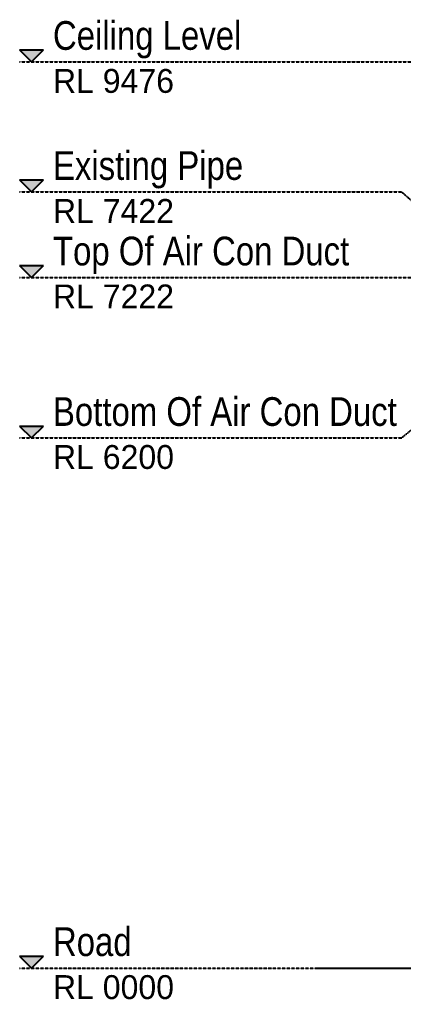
# Model space of a CAD drawing. Header units: millimetres. Extents: x 9116 to 195096, y -114281 to 55636.
# Drawn here: x 19632 to 23640, y -33976 to -23731 of the extents above; entities that cross this region are included whole.
import ezdxf

# ---------------------------------------------------------------- set-up
doc = ezdxf.new("R2010")
doc.units = ezdxf.units.MM
doc.linetypes.add('KwikScaf_DASHED', pattern=[3.75, 2.5, -1.25])
doc.layers.add('Building', color=7, linetype='CONTINUOUS')
doc.layers.add('Grid Lines', color=252, linetype='CONTINUOUS')
doc.styles.add('ARCH', font='archd.shx', dxfattribs={"height": 250})

msp = doc.modelspace()

# ---------------------------------------------------------------- hatches: boundary and pattern name
at = {"layer": 'Grid Lines'}
for points in [[(19757.3, -24172.7), (19882.3, -24047.7), (19632.3, -24047.7)], [(19757.3, -25532.7), (19882.3, -25407.7), (19632.3, -25407.7)], [(19757.3, -26426.7), (19882.3, -26301.7), (19632.3, -26301.7)], [(19757.3, -28105.2), (19882.3, -27980.2), (19632.3, -27980.2)], [(19757.3, -33648.7), (19882.3, -33523.7), (19632.3, -33523.7)]]:
    msp.add_hatch(color=252, dxfattribs=at).paths.add_polyline_path(points)

# ---------------------------------------------------------------- linework, layer by layer
at = {"layer": 'Building'}
msp.add_line((22723.1, -33648.7), (38824.4, -33648.7), dxfattribs=at)
at = {"layer": 'Grid Lines', "color": 252}
for p, q in [((19632.3, -24047.7), (19882.3, -24047.7)), ((19632.3, -24047.7), (19757.3, -24172.7)), ((19757.3, -24172.7), (19882.3, -24047.7)), ((19632.3, -25407.7), (19882.3, -25407.7)), ((19632.3, -25407.7), (19757.3, -25532.7)), ((19757.3, -25532.7), (19882.3, -25407.7)), ((19632.3, -26301.7), (19882.3, -26301.7)), ((19632.3, -26301.7), (19757.3, -26426.7)), ((19757.3, -26426.7), (19882.3, -26301.7)), ((19632.3, -27980.2), (19882.3, -27980.2)), ((19632.3, -27980.2), (19757.3, -28105.2)), ((19757.3, -28105.2), (19882.3, -27980.2)), ((19632.3, -33523.7), (19882.3, -33523.7)), ((19632.3, -33523.7), (19757.3, -33648.7)), ((19757.3, -33648.7), (19882.3, -33523.7))]:
    msp.add_line(p, q, dxfattribs=at)
at = {"layer": 'Grid Lines', "color": 252, "linetype": 'KwikScaf_DASHED'}
for p, q in [((19632.3, -24172.7), (43222.7, -24172.7)), ((19632.3, -25532.7), (23620.5, -25532.7)), ((24416.2, -26226.7), (23620.5, -25532.7)), ((19632.3, -26426.7), (43222.7, -26426.7)), ((23620.5, -28105.2), (24416.2, -27452.4)), ((19632.3, -28105.2), (23620.5, -28105.2)), ((19632.3, -33648.7), (43222.7, -33648.7))]:
    msp.add_line(p, q, dxfattribs=at)

# ---------------------------------------------------------------- texts
at = {"layer": 'Grid Lines', "color": 252, "char_height": 250, "attachment_point": 1, "style": 'ARCH'}
for s, insert, width in [('{\\fArial Narrow|b0|i0|c0|p34;\\H1.2x;Ceiling Level}\\PRL 9476', (19980.6, -23746.5), 2442.342), ('{\\fArial Narrow|b0|i0|c0|p34;\\H1.2x;Existing Pipe}\\PRL 7422', (19980.6, -25106.5), 2442.342), ('{\\fArial Narrow|b0|i0|c0|p34;\\H1.2x;Top Of Air Con Duct}\\PRL 7222', (19980.6, -26000.5), 3671.031), ('{\\fArial Narrow|b0|i0|c0|p34;\\H1.2x;Bottom Of Air Con Duct\\Farchd|c0;\\H0.83333x;\\PRL 6200}', (19980.6, -27679.1), 3799.906), ('{\\fArial Narrow|b0|i0|c0|p34;\\H1.2x;Road\\P\\Farchd|c0;\\H0.83333x;RL 0000}', (19980.6, -33222.5), 3799.906)]:
    msp.add_mtext(s, dxfattribs=dict(at, insert=insert, width=width))

doc.saveas('drawing.dxf')
